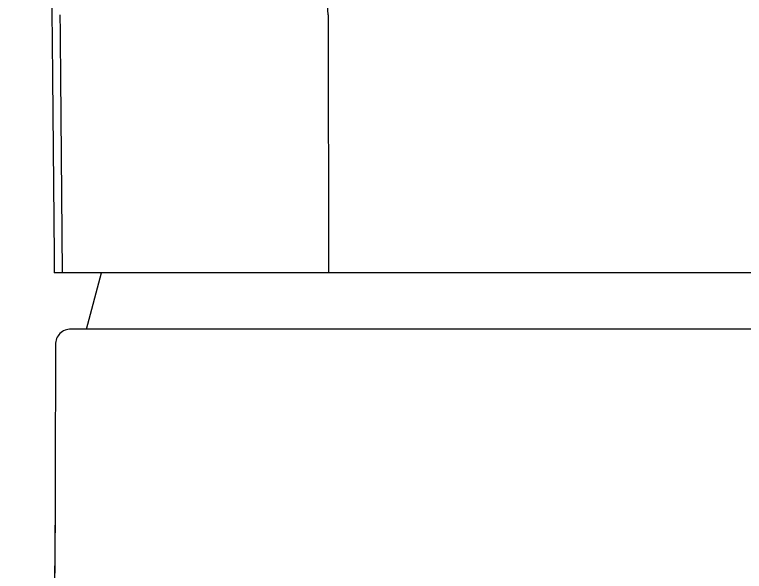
# Model space of a CAD drawing. Extents: x 10582 to 11176, y 338 to 758.
# Drawn here: x 10950.92 to 10974.33, y 601.62 to 619.48 of the extents above; entities that cross this region are included whole.
import ezdxf

# ---------------------------------------------------------------- set-up
doc = ezdxf.new("R2010")
doc.units = 0
doc.header["$LTSCALE"] = 7
doc.header["$MEASUREMENT"] = 0
doc.layers.get('0').update_dxf_attribs({"color": 2, "linetype": 'CONTINUOUS'})
doc.layers.add('Make2D 표시선', color=7, linetype='CONTINUOUS')

msp = doc.modelspace()

# ---------------------------------------------------------------- linework, layer by layer
at = {"color": 7, "linetype": 'Continuous'}
for p, q in [((10960.97456989235, 619.4725947765875), (10960.98467833462, 611.1959954744981)), ((10952.13742242062, 617.4725954377992), (10952.18736220462, 611.7494451131989)), ((10952.39265831482, 617.4723948869979), (10952.44735267062, 611.1959954744981)), ((10952.18736256492, 611.7494451137992), (10952.19421296582, 611.1959954744981)), ((10974.5698701797, 611.1959954744981), (10952.19421296582, 611.1959954744981))]:
    msp.add_line(p, q, dxfattribs=at)
for points in [[(10950.92151290102, 638.241305897098), (10951.35579204992, 633.925255375798), (10951.86358199982, 626.7965937039991), (10952.11551988352, 619.4725948965989)], [(10960.66932713472, 627.1899318749985), (10960.80730665742, 624.629374838598), (10960.90572702672, 622.0566864592985), (10960.96408890552, 619.4725947719982)], [(10952.11541867292, 619.4725946392992), (10952.12448990002, 618.7904767429992), (10952.13259335482, 617.998595554198), (10952.13731820312, 617.4725945604988)], [(10952.40429788852, 617.4725943443974), (10952.40050480862, 617.9140497217978), (10952.39304987602, 618.7625040804979), (10952.38905779952, 619.1530641780975), (10952.38508909592, 619.472595021398)]]:
    msp.add_spline(points, degree=3, dxfattribs=at)
for points, knots in [([(10952.23069301579, 608.8931520220265), (10952.22948003995, 607.8940321867697), (10952.22826706413, 606.8949123515126), (10952.2270540883, 605.8957925162558), (10952.22609251278, 605.1037493939994), (10952.22407332332, 603.4405569381456), (10952.19855210546, 601.0152577185268), (10952.16501100956, 598.7006814338251), (10952.13909491716, 596.945706042758), (10952.13165620938, 595.9527946153394), (10952.12932277922, 595.641330643657)], [-2.997348415717836, -2.997348415717836, -2.997348415717836, -2.997348415717836, 0, 0, 0, 2.376120575231405, 4.989558906419818, 7.276206380914216, 9.32060229577585, 10.25501868543848, 10.25501868543848, 10.25501868543848, 10.25501868543848]), ([(10952.22663034617, 605.8957923938306), (10952.22667115212, 605.7545530597326), (10952.22671692504, 605.4894058626396), (10952.22655414979, 605.1005595498409), (10952.22576291492, 604.5110577686155), (10952.22322430867, 603.6934366403239), (10952.21668400225, 602.653756661859), (10952.20756241327, 601.6165600261211), (10952.19668045186, 600.602991169786), (10952.181939583, 599.3474837146114), (10952.16772649872, 598.1530662718706), (10952.15859676619, 597.027612918153), (10952.15590497458, 596.3926105734481), (10952.15637979596, 596.0359447254723), (10952.15650927043, 595.9386889516554)], [0.3958343733963389, 0.3958343733963389, 0.3958343733963389, 0.3958343733963389, 0.819552391051782, 1.191275962808197, 1.562373270032301, 2.588059220045824, 3.644147218694507, 4.681470316971574, 5.699767088563427, 6.68502757596147, 8.448253579824714, 9.283265840126221, 10.06149623128239, 10.35326361597741, 10.35326361597741, 10.35326361597741, 10.35326361597741])]:
    msp.add_open_spline(points, degree=3, knots=knots, dxfattribs=at)
at = {"layer": 'Make2D 표시선'}
for p, q in [((10953.23045441851, 609.3917121901732), (10953.71391066746, 611.1959954744981)), ((10996.72999196003, 609.3917121901732), (10952.7309142613, 609.3917121901732))]:
    msp.add_line(p, q, dxfattribs=at)
msp.add_arc((10952.73067954608, 608.8917236195093), 0.4999885706798649, 90.00044593623075, 180.0245675275218, dxfattribs=at)

doc.saveas('drawing.dxf')
